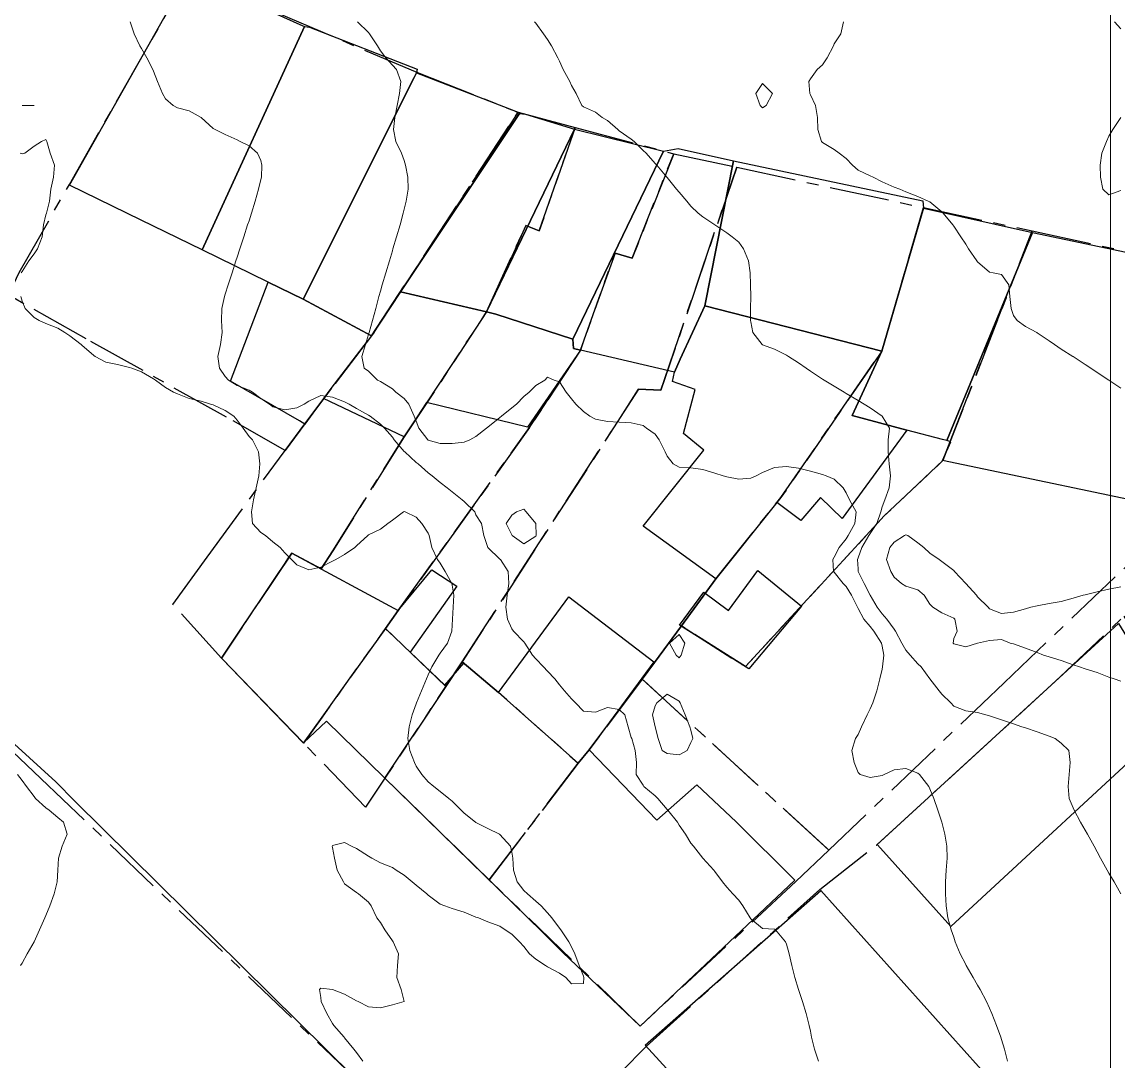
# Model space of a CAD drawing. Header units: centimetres. Extents: x 0 to 642158, y -847 to 649707.
# Drawn here: x 616421.24 to 616467.13, y 621716.75 to 621760.25 of the extents above; entities that cross this region are included whole.
import ezdxf

# ---------------------------------------------------------------- set-up
doc = ezdxf.new("R2010")
doc.units = ezdxf.units.CM
doc.header["$MEASUREMENT"] = 0
doc.linetypes.add('CENTERX2', pattern=[4, 2.5, -0.5, 0.5, -0.5])
doc.layers.add('MEV_grille', color=254, linetype='Continuous', lineweight=9)
doc.layers.add('WAL_topographie 0.5', color=253, linetype='Continuous', lineweight=20)
doc.layers.add('SPW_batiments', color=7, linetype='Continuous')
doc.layers.add('SPW_parcellaire cadastral', color=7, linetype='CENTERX2', lineweight=25, true_color=0xff0542)

# ---------------------------------------------------------------- blocks, each defined once
blk = doc.blocks.new('*U112')
at = {"layer": 'MEV_grille', "transparency": 33554687}
blk.add_lwpolyline([(0, 1825.476), (0, -1825.476)], dxfattribs=at)
blk = doc.blocks.new('*U113')
at = {"layer": 'MEV_grille', "color": 0, "linetype": 'ByBlock', "lineweight": -2, "transparency": 16777216}
blk.add_blockref('*U112', (1100, 0), dxfattribs=at)

msp = doc.modelspace()

# ---------------------------------------------------------------- linework, layer by layer
at = {"layer": 'SPW_batiments'}
for points in [[(616432.878, 621760.142), (616433.076, 621760.053), (616428.79, 621750.703), (616426.23, 621751.953), (616423.237, 621753.416), (616428.217, 621762.244), (616432.878, 621760.142)], [(616433.288, 621760.022), (616437.79, 621758.269), (616437.76, 621758.113), (616437.664, 621757.92), (616433.011, 621748.641), (616431.553, 621749.353), (616428.79, 621750.703), (616433.076, 621760.053), (616433.288, 621760.022)], [(616441.842, 621756.534), (616442.073, 621756.419), (616437.086, 621748.953), (616435.879, 621747.104), (616433.011, 621748.641), (616437.664, 621757.92), (616437.76, 621758.113), (616441.842, 621756.534)], [(616442.325, 621756.383), (616444.371, 621755.763), (616440.698, 621748.11), (616437.086, 621748.953), (616442.073, 621756.419), (616442.325, 621756.383)], [(616448.105, 621754.841), (616444.306, 621746.969), (616441.079, 621748.021), (616440.698, 621748.11), (616444.371, 621755.763), (616448.105, 621754.841)], [(616451.025, 621754.429), (616449.826, 621748.368), (616448.799, 621746.137), (616448.556, 621745.589), (616444.629, 621746.513), (616444.328, 621746.584), (616444.306, 621746.969), (616448.105, 621754.841), (616448.717, 621754.953), (616451.025, 621754.429)], [(616458.96, 621752.757), (616458.978, 621752.449), (616457.234, 621746.473), (616449.826, 621748.368), (616451.025, 621754.429), (616458.96, 621752.757)], [(616463.544, 621751.43), (616459.959, 621742.724), (616459.783, 621742.771), (616458.282, 621743.168), (616455.997, 621743.774), (616457.234, 621746.473), (616458.978, 621752.449), (616463.544, 621751.43)], [(616476.102, 621748.791), (616476.661, 621747.122), (616469.896, 621739.777), (616459.774, 621741.892), (616460.126, 621742.679), (616459.959, 621742.724), (616463.544, 621751.43), (616476.102, 621748.791)], [(616433.011, 621748.641), (616435.879, 621747.104), (616437.086, 621748.953), (616440.698, 621748.11), (616441.079, 621748.021), (616444.306, 621746.969), (616444.328, 621746.584), (616444.629, 621746.513), (616442.409, 621743.289), (616438.175, 621744.319), (616437.242, 621742.886), (616433.875, 621744.485), (616433.092, 621743.418), (616432.859, 621743.553), (616429.975, 621745.218), (616431.553, 621749.353), (616433.011, 621748.641)], [(616457.234, 621746.473), (616455.997, 621743.774), (616458.282, 621743.168), (616455.575, 621739.471), (616454.675, 621740.338), (616453.843, 621739.387), (616452.842, 621740.137), (616450.293, 621736.937), (616447.243, 621739.137), (616449.792, 621742.32), (616448.942, 621743.02), (616449.425, 621744.87), (616448.473, 621745.202), (616448.556, 621745.589), (616448.799, 621746.137), (616449.826, 621748.368), (616457.234, 621746.473)], [(616416.407, 621734.644), (616416.509, 621734.033), (616422.66, 621728.442), (616423.462, 621727.628), (616442.136, 621709.17), (616429.656, 621692.818), (616429.503, 621692.812), (616426.838, 621695.304), (616414.796, 621706.561), (616407.931, 621713.014), (616411.825, 621717.001), (616406.601, 621722.02), (616406.768, 621722.176), (616406.451, 621722.164), (616406.221, 621722.385), (616409.917, 621726.958), (616406.742, 621730.326), (616404.266, 621727.639), (616404.158, 621727.52), (616396.357, 621732.285), (616396.406, 621732.979), (616403.604, 621743.117), (616406.895, 621743.482), (616416.407, 621734.644)], [(616436.993, 621735.619), (616438.401, 621737.319), (616439.443, 621736.636), (616437.493, 621733.869), (616438.943, 621732.486), (616439.744, 621733.412), (616441.193, 621732.186), (616444.143, 621736.186), (616447.693, 621733.462), (616444.994, 621729.787), (616447.827, 621726.837), (616449.494, 621728.32), (616451.144, 621726.77), (616453.594, 621724.321), (616447.128, 621718.22), (616443.878, 621721.32), (616443.028, 621722.169), (616433.994, 621730.985), (616433.027, 621730.068), (616429.593, 621733.618), (616432.543, 621738.018), (616436.993, 621735.619)], [(616453.876, 621735.788), (616451.676, 621733.17), (616448.776, 621735.003), (616449.785, 621736.387), (616450.826, 621735.62), (616452.043, 621737.287), (616453.876, 621735.788)], [(616469.576, 621731.122), (616460.127, 621722.389), (616457.186, 621725.663), (616457.044, 621725.821), (616467.143, 621735.072), (616469.576, 621731.122)], [(616463.093, 621714.52), (616465.379, 621711.972), (616459.579, 621706.722), (616458.079, 621705.671), (616455.899, 621708.057), (616447.339, 621717.422), (616454.687, 621723.89), (616463.093, 621714.52)]]:
    msp.add_lwpolyline(points, dxfattribs=at)
at = {"layer": 'SPW_parcellaire cadastral'}
for points in [[(616442.011, 621756.467), (616435.879, 621747.104), (616434.193, 621744.9), (616433.876, 621744.484), (616433.09, 621743.42), (616432.259, 621742.317), (616429.804, 621743.702), (616423.94, 621746.987), (616420.675, 621748.816), (616421.129, 621749.756), (616423.23, 621753.446), (616428.219, 621762.205), (616437.804, 621758.126), (616442.011, 621756.467)], [(616444.406, 621755.828), (616442.894, 621751.505), (616442.335, 621751.723), (616440.698, 621748.109), (616438.197, 621744.303), (616437.243, 621742.885), (616434.255, 621738.115), (616433.776, 621737.353), (616432.543, 621738.017), (616430.461, 621734.91), (616429.594, 621733.617), (616427.568, 621735.862), (616429.003, 621737.847), (616432.259, 621742.317), (616433.09, 621743.42), (616433.876, 621744.484), (616434.193, 621744.9), (616435.879, 621747.104), (616442.011, 621756.467), (616444.406, 621755.828)], [(616444.406, 621755.828), (616448.528, 621754.734), (616446.795, 621750.365), (616446.072, 621750.565), (616444.629, 621746.513), (616442.493, 621743.269), (616439.393, 621738.945), (616436.994, 621735.618), (616436.46, 621734.855), (616433.806, 621731.153), (616433.027, 621730.067), (616431.398, 621731.745), (616429.594, 621733.617), (616430.461, 621734.91), (616432.543, 621738.017), (616433.776, 621737.353), (616434.255, 621738.115), (616437.243, 621742.885), (616438.197, 621744.303), (616440.698, 621748.109), (616442.335, 621751.723), (616442.894, 621751.505), (616444.406, 621755.828)], [(616451.167, 621754.166), (616448.146, 621745.288), (616447.992, 621744.836), (616447.061, 621744.878), (616439.677, 621733.468), (616438.995, 621732.436), (616436.46, 621734.855), (616436.994, 621735.618), (616439.393, 621738.945), (616442.493, 621743.269), (616444.629, 621746.513), (616446.072, 621750.565), (616446.795, 621750.365), (616448.528, 621754.734), (616451.167, 621754.166)], [(616451.167, 621754.166), (616458.988, 621752.48), (616457.234, 621746.472), (616455.498, 621743.949), (616453.012, 621740.337), (616450.293, 621736.937), (616448.852, 621734.967), (616447.727, 621733.436), (616447.207, 621732.744), (616444.985, 621729.777), (616444.532, 621729.224), (616441.194, 621732.186), (616439.677, 621733.468), (616447.061, 621744.878), (616447.992, 621744.836), (616448.146, 621745.288), (616451.167, 621754.166)], [(616448.852, 621734.967), (616450.293, 621736.937), (616453.012, 621740.337), (616455.498, 621743.949), (616457.234, 621746.472), (616458.988, 621752.48), (616463.528, 621751.501), (616460.103, 621742.682), (616459.795, 621741.887), (616457.343, 621739.57), (616451.527, 621733.265), (616448.852, 621734.967)], [(616448.852, 621734.967), (616451.527, 621733.265), (616457.343, 621739.57), (616459.795, 621741.887), (616460.103, 621742.682), (616463.528, 621751.501), (616476.103, 621748.79), (616476.662, 621747.122), (616469.897, 621739.777), (616462.36, 621732.588), (616455.019, 621725.582), (616447.207, 621732.744), (616447.727, 621733.436), (616448.852, 621734.967)], [(616475.578, 621721.823), (616468.396, 621714.622), (616466.862, 621713.155), (616458.078, 621705.669), (616455.251, 621703.647), (616446.331, 621716.307), (616447.374, 621717.365), (616454.645, 621723.937), (616457.019, 621725.797), (616464.707, 621732.832), (616467.376, 621735.372), (616469.843, 621731.358), (616470.062, 621731.006), (616470.894, 621729.639), (616472.894, 621726.422), (616475.578, 621721.823)], [(616436.46, 621734.855), (616438.995, 621732.436), (616436.442, 621728.602), (616435.628, 621727.379), (616433.027, 621730.067), (616433.806, 621731.153), (616436.46, 621734.855)], [(616444.532, 621729.224), (616440.807, 621724.341), (616436.442, 621728.602), (616438.995, 621732.436), (616439.677, 621733.468), (616441.194, 621732.186), (616444.532, 621729.224)], [(616417.96, 621732.465), (616422.036, 621728.58), (616441.371, 621710.151), (616441.42, 621708.92), (616429.46, 621692.989), (616426.92, 621695.227), (616414.462, 621706.709)], [(616444.532, 621729.224), (616444.985, 621729.777), (616447.207, 621732.744), (616455.019, 621725.582), (616453.645, 621724.27), (616447.128, 621718.219), (616440.807, 621724.341), (616444.532, 621729.224)]]:
    msp.add_lwpolyline(points, dxfattribs=at)
at = {"layer": 'WAL_topographie 0.5'}
for points in [[(616425.769, 621760.25), (616425.944, 621759.75), (616426.182, 621759.25), (616426.25, 621759.135), (616426.474, 621758.75), (616426.722, 621758.25), (616426.75, 621758.183), (616426.926, 621757.75), (616427.134, 621757.25), (616427.25, 621757.028), (616427.573, 621756.75), (616427.75, 621756.646), (616428.25, 621756.523), (616428.75, 621756.25), (616428.75, 621756.25), (616429.25, 621755.794), (616429.333, 621755.75), (616429.75, 621755.542), (616430.25, 621755.318), (616430.386, 621755.25), (616430.75, 621755.064), (616431.105, 621754.75), (616431.25, 621754.445), (616431.289, 621754.25), (616431.272, 621753.75), (616431.25, 621753.654), (616431.153, 621753.25), (616431.008, 621752.75), (616430.859, 621752.25), (616430.75, 621751.924), (616430.692, 621751.75), (616430.53, 621751.25), (616430.369, 621750.75), (616430.25, 621750.398), (616430.2, 621750.25), (616430.044, 621749.75), (616429.877, 621749.25), (616429.75, 621748.857), (616429.719, 621748.75), (616429.618, 621748.25), (616429.603, 621747.75), (616429.628, 621747.25), (616429.55, 621746.75), (616429.44, 621746.25), (616429.515, 621745.75), (616429.75, 621745.41), (616429.889, 621745.25), (616430.25, 621745.027), (616430.75, 621744.831), (616430.891, 621744.75), (616431.25, 621744.492), (616431.601, 621744.25), (616431.75, 621744.139), (616432.25, 621744.018), (616432.75, 621744.098), (616433.065, 621744.25), (616433.25, 621744.373), (616433.75, 621744.612), (616434.25, 621744.545), (616434.75, 621744.341), (616434.938, 621744.25), (616435.25, 621744.069), (616435.75, 621743.795), (616435.824, 621743.75), (616436.25, 621743.417), (616436.424, 621743.25), (616436.75, 621742.867), (616436.829, 621742.75), (616437.25, 621742.273), (616437.27, 621742.25), (616437.75, 621741.813), (616437.833, 621741.75), (616438.25, 621741.378), (616438.42, 621741.25), (616438.75, 621740.977), (616439.041, 621740.75), (616439.25, 621740.575), (616439.677, 621740.25), (616439.75, 621740.177), (616440.21, 621739.75), (616440.25, 621739.616), (616440.488, 621739.25), (616440.575, 621738.75), (616440.75, 621738.25), (616440.75, 621738.25), (616441.25, 621737.765), (616441.276, 621737.75), (616441.602, 621737.25), (616441.628, 621736.75), (616441.551, 621736.25), (616441.498, 621735.75), (616441.57, 621735.25), (616441.75, 621734.85), (616441.823, 621734.75), (616442.25, 621734.308), (616442.295, 621734.25), (616442.623, 621733.75), (616442.75, 621733.592), (616443.081, 621733.25), (616443.25, 621733.068), (616443.557, 621732.75), (616443.75, 621732.5), (616443.958, 621732.25), (616444.25, 621731.913), (616444.42, 621731.75), (616444.75, 621731.405), (616445.25, 621731.364), (616445.75, 621731.548), (616446.25, 621731.47), (616446.486, 621731.25), (616446.621, 621730.75), (616446.75, 621730.292), (616446.774, 621730.25), (616446.92, 621729.75), (616446.97, 621729.25), (616446.958, 621728.75), (616447.25, 621728.301), (616447.281, 621728.25), (616447.75, 621727.86), (616447.858, 621727.75), (616448.25, 621727.287), (616448.289, 621727.25), (616448.687, 621726.75), (616448.75, 621726.632), (616449.024, 621726.25), (616449.25, 621725.875), (616449.358, 621725.75), (616449.75, 621725.25), (616449.75, 621725.25), (616450.206, 621724.75), (616450.25, 621724.69), (616450.574, 621724.25), (616450.75, 621724.036), (616451.008, 621723.75), (616451.25, 621723.491), (616451.421, 621723.25), (616451.726, 621722.75), (616451.75, 621722.715), (616452.25, 621722.303), (616452.75, 621722.273), (616452.795, 621722.25), (616453.203, 621721.75), (616453.25, 621721.643), (616453.362, 621721.25), (616453.48, 621720.75), (616453.594, 621720.25), (616453.75, 621719.75), (616453.75, 621719.75), (616453.917, 621719.25), (616454.076, 621718.75), (616454.201, 621718.25), (616454.25, 621718), (616454.298, 621717.75), (616454.424, 621717.25), (616454.583, 621716.75)], [(616435.295, 621760.25), (616435.75, 621759.804), (616435.797, 621759.75), (616436.125, 621759.25), (616436.25, 621759.032), (616436.479, 621758.75), (616436.75, 621758.44), (616436.92, 621758.25), (616437.109, 621757.75), (616437.053, 621757.25), (616436.95, 621756.75), (616436.85, 621756.25), (616436.803, 621755.75), (616436.893, 621755.25), (616437.135, 621754.75), (616437.25, 621754.45), (616437.306, 621754.25), (616437.396, 621753.75), (616437.406, 621753.25), (616437.329, 621752.75), (616437.25, 621752.417), (616437.206, 621752.25), (616437.071, 621751.75), (616436.925, 621751.25), (616436.775, 621750.75), (616436.75, 621750.667), (616436.631, 621750.25), (616436.482, 621749.75), (616436.325, 621749.25), (616436.25, 621748.977), (616436.19, 621748.75), (616436.06, 621748.25), (616435.921, 621747.75), (616435.775, 621747.25), (616435.75, 621747.167), (616435.625, 621746.75), (616435.475, 621746.25), (616435.57, 621745.75), (616435.75, 621745.624), (616436.128, 621745.25), (616436.25, 621745.192), (616436.75, 621744.89), (616436.899, 621744.75), (616437.25, 621744.488), (616437.434, 621744.25), (616437.667, 621743.75), (616437.75, 621743.534), (616437.859, 621743.25), (616438.241, 621742.75), (616438.25, 621742.743), (616438.75, 621742.608), (616439.25, 621742.605), (616439.75, 621742.656), (616439.997, 621742.75), (616440.25, 621742.899), (616440.697, 621743.25), (616440.75, 621743.293), (616441.25, 621743.693), (616441.321, 621743.75), (616441.75, 621744.098), (616441.943, 621744.25), (616442.25, 621744.572), (616442.481, 621744.75), (616442.75, 621745.033), (616443.134, 621745.25), (616443.25, 621745.385), (616443.528, 621745.25), (616443.75, 621745.19), (616444.023, 621744.75), (616444.25, 621744.475), (616444.425, 621744.25), (616444.75, 621743.947), (616445.014, 621743.75), (616445.25, 621743.62), (616445.75, 621743.524), (616446.25, 621743.496), (616446.75, 621743.473), (616447.25, 621743.351), (616447.396, 621743.25), (616447.75, 621742.988), (616447.919, 621742.75), (616448.164, 621742.25), (616448.25, 621742.072), (616448.509, 621741.75), (616448.75, 621741.608), (616449.25, 621741.589), (616449.75, 621741.513), (616450.25, 621741.355), (616450.598, 621741.25), (616450.75, 621741.204), (616451.25, 621741.111), (616451.75, 621741.154), (616451.983, 621741.25), (616452.25, 621741.388), (616452.75, 621741.593), (616453.25, 621741.641), (616453.75, 621741.567), (616454.25, 621741.448), (616454.75, 621741.304), (616454.909, 621741.25), (616455.25, 621741.104), (616455.624, 621740.75), (616455.75, 621740.544), (616455.891, 621740.25), (616456.168, 621739.75), (616456.112, 621739.25), (616455.832, 621738.75), (616455.75, 621738.611), (616455.458, 621738.25), (616455.25, 621737.847), (616455.194, 621737.75), (616455.22, 621737.25), (616455.25, 621737.211), (616455.622, 621736.75), (616455.75, 621736.617), (616455.974, 621736.25), (616456.221, 621735.75), (616456.25, 621735.702), (616456.491, 621735.25), (616456.75, 621734.941), (616456.91, 621734.75), (616457.222, 621734.25), (616457.25, 621734.116), (616457.318, 621733.75), (616457.27, 621733.25), (616457.25, 621733.157), (616457.156, 621732.75), (616457.029, 621732.25), (616456.858, 621731.75), (616456.75, 621731.497), (616456.628, 621731.25), (616456.393, 621730.75), (616456.25, 621730.417), (616456.141, 621730.25), (616455.989, 621729.75), (616456.087, 621729.25), (616456.25, 621728.838), (616456.329, 621728.75), (616456.75, 621728.619), (616457.25, 621728.705), (616457.345, 621728.75), (616457.75, 621728.942), (616458.25, 621729.003), (616458.75, 621728.81), (616458.823, 621728.75), (616459.209, 621728.25), (616459.25, 621728.15), (616459.413, 621727.75), (616459.583, 621727.25), (616459.75, 621726.75), (616459.75, 621726.75), (616459.883, 621726.25), (616459.961, 621725.75), (616459.971, 621725.25), (616459.931, 621724.75), (616459.904, 621724.25), (616459.909, 621723.75), (616459.932, 621723.25), (616460.01, 621722.75), (616460.145, 621722.25), (616460.25, 621721.934), (616460.311, 621721.75), (616460.519, 621721.25), (616460.75, 621720.795), (616460.772, 621720.75), (616461.067, 621720.25), (616461.25, 621719.933), (616461.353, 621719.75), (616461.619, 621719.25), (616461.75, 621718.964), (616461.85, 621718.75), (616462.042, 621718.25), (616462.221, 621717.75), (616462.25, 621717.662), (616462.38, 621717.25), (616462.5, 621716.75)], [(616442.705, 621760.25), (616442.75, 621760.192), (616443.078, 621759.75), (616443.25, 621759.517), (616443.414, 621759.25), (616443.676, 621758.75), (616443.75, 621758.605), (616443.903, 621758.25), (616444.179, 621757.75), (616444.25, 621757.592), (616444.447, 621757.25), (616444.682, 621756.75), (616444.75, 621756.701), (616445.25, 621756.47), (616445.54, 621756.25), (616445.75, 621756.12), (616446.185, 621755.75), (616446.25, 621755.691), (616446.75, 621755.343), (616446.879, 621755.25), (616447.25, 621754.866), (616447.375, 621754.75), (616447.75, 621754.317), (616447.818, 621754.25), (616448.239, 621753.75), (616448.25, 621753.736), (616448.639, 621753.25), (616448.75, 621753.122), (616449.072, 621752.75), (616449.25, 621752.539), (616449.547, 621752.25), (616449.75, 621752.09), (616450.25, 621751.75), (616450.25, 621751.75), (616450.75, 621751.417), (616450.979, 621751.25), (616451.25, 621751.024), (616451.455, 621750.75), (616451.654, 621750.25), (616451.723, 621749.75), (616451.745, 621749.25), (616451.75, 621748.751), (616451.75, 621748.75), (616451.75, 621748.75), (616451.741, 621748.25), (616451.745, 621747.75), (616451.75, 621747.694), (616451.835, 621747.25), (616452.231, 621746.75), (616452.25, 621746.739), (616452.75, 621746.557), (616453.25, 621746.299), (616453.327, 621746.25), (616453.75, 621745.975), (616454.071, 621745.75), (616454.25, 621745.625), (616454.75, 621745.3), (616454.833, 621745.25), (616455.25, 621745), (616455.667, 621744.75), (616455.75, 621744.7), (616456.25, 621744.4), (616456.5, 621744.25), (616456.75, 621744.092), (616457.25, 621743.75), (616457.25, 621743.75), (616457.564, 621743.25), (616457.511, 621742.75), (616457.51, 621742.25), (616457.553, 621741.75), (616457.603, 621741.25), (616457.55, 621740.75), (616457.368, 621740.25), (616457.25, 621739.948), (616457.202, 621739.75), (616457.027, 621739.25), (616456.75, 621738.837), (616456.693, 621738.75), (616456.398, 621738.25), (616456.25, 621737.816), (616456.224, 621737.75), (616456.25, 621737.354), (616456.256, 621737.25), (616456.495, 621736.75), (616456.75, 621736.257), (616456.754, 621736.25), (616457.046, 621735.75), (616457.25, 621735.479), (616457.446, 621735.25), (616457.75, 621734.833), (616457.808, 621734.75), (616458.084, 621734.25), (616458.25, 621733.949), (616458.428, 621733.75), (616458.75, 621733.386), (616458.884, 621733.25), (616459.248, 621732.75), (616459.25, 621732.747), (616459.643, 621732.25), (616459.75, 621732.115), (616460.134, 621731.75), (616460.25, 621731.607), (616460.75, 621731.408), (616461.25, 621731.347), (616461.588, 621731.25), (616461.75, 621731.2), (616462.25, 621731.033), (616462.75, 621730.867), (616463.1, 621730.75), (616463.25, 621730.7), (616463.75, 621730.529), (616464.25, 621730.348), (616464.495, 621730.25), (616464.75, 621730.06), (616465.065, 621729.75), (616465.131, 621729.25), (616465.086, 621728.75), (616465.037, 621728.25), (616465.086, 621727.75), (616465.25, 621727.354), (616465.291, 621727.25), (616465.564, 621726.75), (616465.75, 621726.42), (616465.846, 621726.25), (616466.127, 621725.75), (616466.25, 621725.518), (616466.397, 621725.25), (616466.678, 621724.75), (616466.75, 621724.625), (616466.962, 621724.25), (616467.244, 621723.75)], [(616455.636, 621760.25), (616455.519, 621759.75), (616455.25, 621759.338), (616455.216, 621759.25), (616454.957, 621758.75), (616454.75, 621758.453), (616454.533, 621758.25), (616454.25, 621757.864), (616454.181, 621757.75), (616454.223, 621757.25), (616454.25, 621757.194), (616454.46, 621756.75), (616454.552, 621756.25), (616454.566, 621755.75), (616454.709, 621755.25), (616454.75, 621755.206), (616455.25, 621754.911), (616455.458, 621754.75), (616455.75, 621754.535), (616456.007, 621754.25), (616456.25, 621754.049), (616456.75, 621753.801), (616456.877, 621753.75), (616457.25, 621753.558), (616457.75, 621753.333), (616457.993, 621753.25), (616458.25, 621753.139), (616458.75, 621752.944), (616459.187, 621752.75), (616459.25, 621752.712), (616459.75, 621752.3), (616459.808, 621752.25), (616460.214, 621751.75), (616460.25, 621751.697), (616460.554, 621751.25), (616460.75, 621750.944), (616460.873, 621750.75), (616461.214, 621750.25), (616461.25, 621750.201), (616461.75, 621749.778), (616461.9, 621749.75), (616462.25, 621749.677), (616462.551, 621749.25), (616462.605, 621748.75), (616462.654, 621748.25), (616462.75, 621747.957), (616462.912, 621747.75), (616463.25, 621747.505), (616463.731, 621747.25), (616463.75, 621747.239), (616464.25, 621746.894), (616464.467, 621746.75), (616464.75, 621746.557), (616465.232, 621746.25), (616465.25, 621746.239), (616465.75, 621745.91), (616465.992, 621745.75), (616466.25, 621745.58), (616466.75, 621745.25), (616466.75, 621745.25), (616467.25, 621744.92)], [(616466.983, 621760.25), (616467.25, 621759.958)], [(616452.25, 621756.657), (616452.392, 621756.75), (616452.664, 621757.25), (616452.25, 621757.664), (616451.964, 621757.25), (616452.144, 621756.75), (616452.25, 621756.657)], [(616421.75, 621756.75), (616421.75, 621756.749), (616421.25, 621756.75), (616421.25, 621756.75), (616421.25, 621756.75), (616421.75, 621756.75), (616421.75, 621756.75)], [(616467.25, 621756.25), (616466.904, 621755.75), (616466.75, 621755.464), (616466.643, 621755.25), (616466.448, 621754.75), (616466.38, 621754.25), (616466.397, 621753.75), (616466.49, 621753.25), (616466.75, 621753.017), (616467.25, 621753.197)], [(616421.173, 621754.75), (616421.25, 621754.726), (616421.361, 621754.75), (616421.75, 621755.042), (616422.062, 621755.25), (616422.25, 621755.329), (616422.291, 621755.25), (616422.426, 621754.75), (616422.614, 621754.25), (616422.562, 621753.75), (616422.46, 621753.25), (616422.394, 621752.75), (616422.267, 621752.25), (616422.25, 621752.175), (616422.146, 621751.75), (616422.087, 621751.25), (616421.896, 621750.75), (616421.75, 621750.545), (616421.536, 621750.25), (616421.25, 621749.806), (616421.216, 621749.75)], [(616421.196, 621748.75), (616421.25, 621748.565), (616421.376, 621748.25), (616421.75, 621747.88), (616421.969, 621747.75), (616422.25, 621747.627), (616422.75, 621747.426), (616423.04, 621747.25), (616423.25, 621747.109), (616423.722, 621746.75), (616423.75, 621746.725), (616424.25, 621746.291), (616424.312, 621746.25), (616424.75, 621746.011), (616425.25, 621745.911), (616425.75, 621745.789), (616425.847, 621745.75), (616426.25, 621745.604), (616426.75, 621745.313), (616426.837, 621745.25), (616427.25, 621744.943), (616427.589, 621744.75), (616427.75, 621744.683), (616428.25, 621744.486), (616428.75, 621744.378), (616429.137, 621744.25), (616429.25, 621744.22), (616429.75, 621743.991), (616430.108, 621743.75), (616430.25, 621743.574), (616430.509, 621743.25), (616430.75, 621742.903), (616430.898, 621742.75), (616431.144, 621742.25), (616431.202, 621741.75), (616431.161, 621741.25), (616431.056, 621740.75), (616430.943, 621740.25), (616430.858, 621739.75), (616430.893, 621739.25), (616431.25, 621738.883), (616431.438, 621738.75), (616431.75, 621738.492), (616432.054, 621738.25), (616432.25, 621738.027), (616432.523, 621737.75), (616432.75, 621737.526), (616433.25, 621737.313), (616433.75, 621737.431), (616434.25, 621737.682), (616434.383, 621737.75), (616434.75, 621737.956), (616435.174, 621738.25), (616435.25, 621738.322), (616435.723, 621738.75), (616435.75, 621738.776), (616436.25, 621739.02), (616436.561, 621739.25), (616436.75, 621739.396), (616437.222, 621739.75), (616437.25, 621739.762), (616437.282, 621739.75), (616437.75, 621739.523), (616437.98, 621739.25), (616438.25, 621738.856), (616438.286, 621738.75), (616438.404, 621738.25), (616438.638, 621737.75), (616438.75, 621737.597), (616438.965, 621737.25), (616439.236, 621736.75), (616439.25, 621736.679), (616439.318, 621736.25), (616439.295, 621735.75), (616439.265, 621735.25), (616439.25, 621735), (616439.234, 621734.75), (616439.052, 621734.25), (616438.75, 621733.829), (616438.695, 621733.75), (616438.399, 621733.25), (616438.25, 621732.915), (616438.176, 621732.75), (616437.97, 621732.25), (616437.763, 621731.75), (616437.75, 621731.712), (616437.583, 621731.25), (616437.452, 621730.75), (616437.402, 621730.25), (616437.486, 621729.75), (616437.674, 621729.25), (616437.75, 621729.092), (616437.982, 621728.75), (616438.25, 621728.444), (616438.482, 621728.25), (616438.75, 621728.038), (616439.116, 621727.75), (616439.25, 621727.628), (616439.628, 621727.25), (616439.75, 621727.133), (616440.236, 621726.75), (616440.25, 621726.742), (616440.75, 621726.496), (616441.235, 621726.25), (616441.25, 621726.241), (616441.693, 621725.75), (616441.75, 621725.5), (616441.793, 621725.25), (616441.824, 621724.75), (616441.978, 621724.25), (616442.25, 621723.898), (616442.405, 621723.75), (616442.75, 621723.441), (616442.975, 621723.25), (616443.25, 621722.953), (616443.421, 621722.75), (616443.75, 621722.324), (616443.808, 621722.25), (616444.133, 621721.75), (616444.25, 621721.538), (616444.384, 621721.25), (616444.576, 621720.75), (616444.75, 621720.306), (616444.77, 621720.25), (616444.75, 621720), (616444.25, 621719.993), (616444.013, 621720.25), (616443.75, 621720.439), (616443.25, 621720.7), (616443.155, 621720.75), (616442.75, 621721.018), (616442.485, 621721.25), (616442.25, 621721.545), (616442.072, 621721.75), (616441.75, 621722.065), (616441.467, 621722.25), (616441.25, 621722.401), (616440.75, 621722.583), (616440.35, 621722.75), (616440.25, 621722.783), (616439.75, 621722.992), (616439.25, 621723.145), (616438.954, 621723.25), (616438.75, 621723.328), (616438.25, 621723.704), (616438.192, 621723.75), (616437.75, 621724.115), (616437.575, 621724.25), (616437.25, 621724.533), (616436.917, 621724.75), (616436.75, 621724.852), (616436.25, 621725.056), (616435.888, 621725.25), (616435.75, 621725.327), (616435.25, 621725.658), (616435.045, 621725.75), (616434.75, 621725.901), (616434.25, 621725.775), (616434.236, 621725.75), (616434.25, 621725.694), (616434.332, 621725.25), (616434.444, 621724.75), (616434.702, 621724.25), (616434.75, 621724.177), (616435.25, 621723.806), (616435.333, 621723.75), (616435.75, 621723.412), (616435.868, 621723.25), (616436.1, 621722.75), (616436.25, 621722.55), (616436.434, 621722.25), (616436.75, 621721.794), (616436.784, 621721.75), (616437.007, 621721.25), (616436.964, 621720.75), (616436.938, 621720.25), (616437.118, 621719.75), (616437.25, 621719.25), (616437.25, 621719.25), (616437.25, 621719.25), (616436.75, 621719.113), (616436.25, 621718.99), (616435.75, 621719.031), (616435.313, 621719.25), (616435.25, 621719.272), (616434.75, 621719.56), (616434.25, 621719.75), (616434.25, 621719.75), (616433.75, 621719.809), (616433.696, 621719.75), (616433.75, 621719.417), (616433.769, 621719.25), (616434.014, 621718.75), (616434.25, 621718.333), (616434.307, 621718.25), (616434.732, 621717.75), (616434.75, 621717.729), (616435.142, 621717.25), (616435.25, 621717.118), (616435.512, 621716.75)], [(616442.767, 621738.75), (616442.75, 621738.721), (616442.25, 621738.407), (616441.77, 621738.75), (616441.75, 621738.783), (616441.517, 621739.25), (616441.75, 621739.6), (616441.95, 621739.75), (616442.25, 621739.857), (616442.355, 621739.75), (616442.75, 621739.25), (616442.75, 621739.25), (616442.767, 621738.75)], [(616467.25, 621736.604), (616466.75, 621736.508), (616466.25, 621736.399), (616465.75, 621736.272), (616465.667, 621736.25), (616465.25, 621736.123), (616464.75, 621735.991), (616464.25, 621735.908), (616463.75, 621735.815), (616463.481, 621735.75), (616463.25, 621735.682), (616462.75, 621735.546), (616462.25, 621735.485), (616461.75, 621735.69), (616461.692, 621735.75), (616461.25, 621736.192), (616461.204, 621736.25), (616460.75, 621736.75), (616460.75, 621736.75), (616460.282, 621737.25), (616460.25, 621737.283), (616459.75, 621737.663), (616459.643, 621737.75), (616459.25, 621738.016), (616459, 621738.25), (616458.75, 621738.446), (616458.325, 621738.75), (616458.25, 621738.78), (616458.188, 621738.75), (616457.75, 621738.475), (616457.582, 621738.25), (616457.435, 621737.75), (616457.619, 621737.25), (616457.75, 621737.011), (616458.069, 621736.75), (616458.25, 621736.63), (616458.75, 621736.48), (616459.017, 621736.25), (616459.25, 621735.88), (616459.38, 621735.75), (616459.75, 621735.517), (616460.25, 621735.29), (616460.301, 621735.25), (616460.389, 621734.75), (616460.25, 621734.438), (616460.223, 621734.25), (616460.25, 621734.222), (616460.75, 621734.091), (616461.25, 621734.25), (616461.25, 621734.25), (616461.75, 621734.364), (616462.25, 621734.398), (616462.61, 621734.25), (616462.75, 621734.216), (616463.25, 621734.041), (616463.75, 621733.859), (616464.014, 621733.75), (616464.25, 621733.676), (616464.75, 621733.516), (616465.25, 621733.343), (616465.514, 621733.25), (616465.75, 621733.177), (616466.25, 621733.013), (616466.75, 621732.829), (616466.963, 621732.75), (616467.25, 621732.657)], [(616448.845, 621733.75), (616448.75, 621733.629), (616448.625, 621733.75), (616448.35, 621734.25), (616448.75, 621734.603), (616449, 621734.25), (616448.845, 621733.75)], [(616449.094, 621729.75), (616448.75, 621729.575), (616448.25, 621729.627), (616448.048, 621729.75), (616447.883, 621730.25), (616447.75, 621730.75), (616447.75, 621730.75), (616447.645, 621731.25), (616447.75, 621731.625), (616447.827, 621731.75), (616448.25, 621732.117), (616448.75, 621731.817), (616448.798, 621731.75), (616449.011, 621731.25), (616449.208, 621730.75), (616449.25, 621730.607), (616449.324, 621730.25), (616449.25, 621730.083), (616449.094, 621729.75)], [(616421.065, 621728.75), (616421.25, 621728.5), (616421.435, 621728.25), (616421.75, 621727.825), (616421.806, 621727.75), (616422.25, 621727.35), (616422.387, 621727.25), (616422.75, 621726.954), (616422.989, 621726.75), (616423.131, 621726.25), (616422.934, 621725.75), (616422.779, 621725.25), (616422.75, 621724.75), (616422.75, 621724.749), (616422.721, 621724.25), (616422.6, 621723.75), (616422.41, 621723.25), (616422.25, 621722.85), (616422.206, 621722.75), (616421.983, 621722.25), (616421.75, 621721.75), (616421.75, 621721.75), (616421.464, 621721.25), (616421.25, 621720.85), (616421.19, 621720.75)]]:
    msp.add_lwpolyline(points, dxfattribs=at)

# ---------------------------------------------------------------- block references
at = {"layer": 'MEV_grille', "transparency": 33554687}
msp.add_blockref('*U113', (615366.814, 620593.644), dxfattribs=at)

doc.saveas('drawing.dxf')
